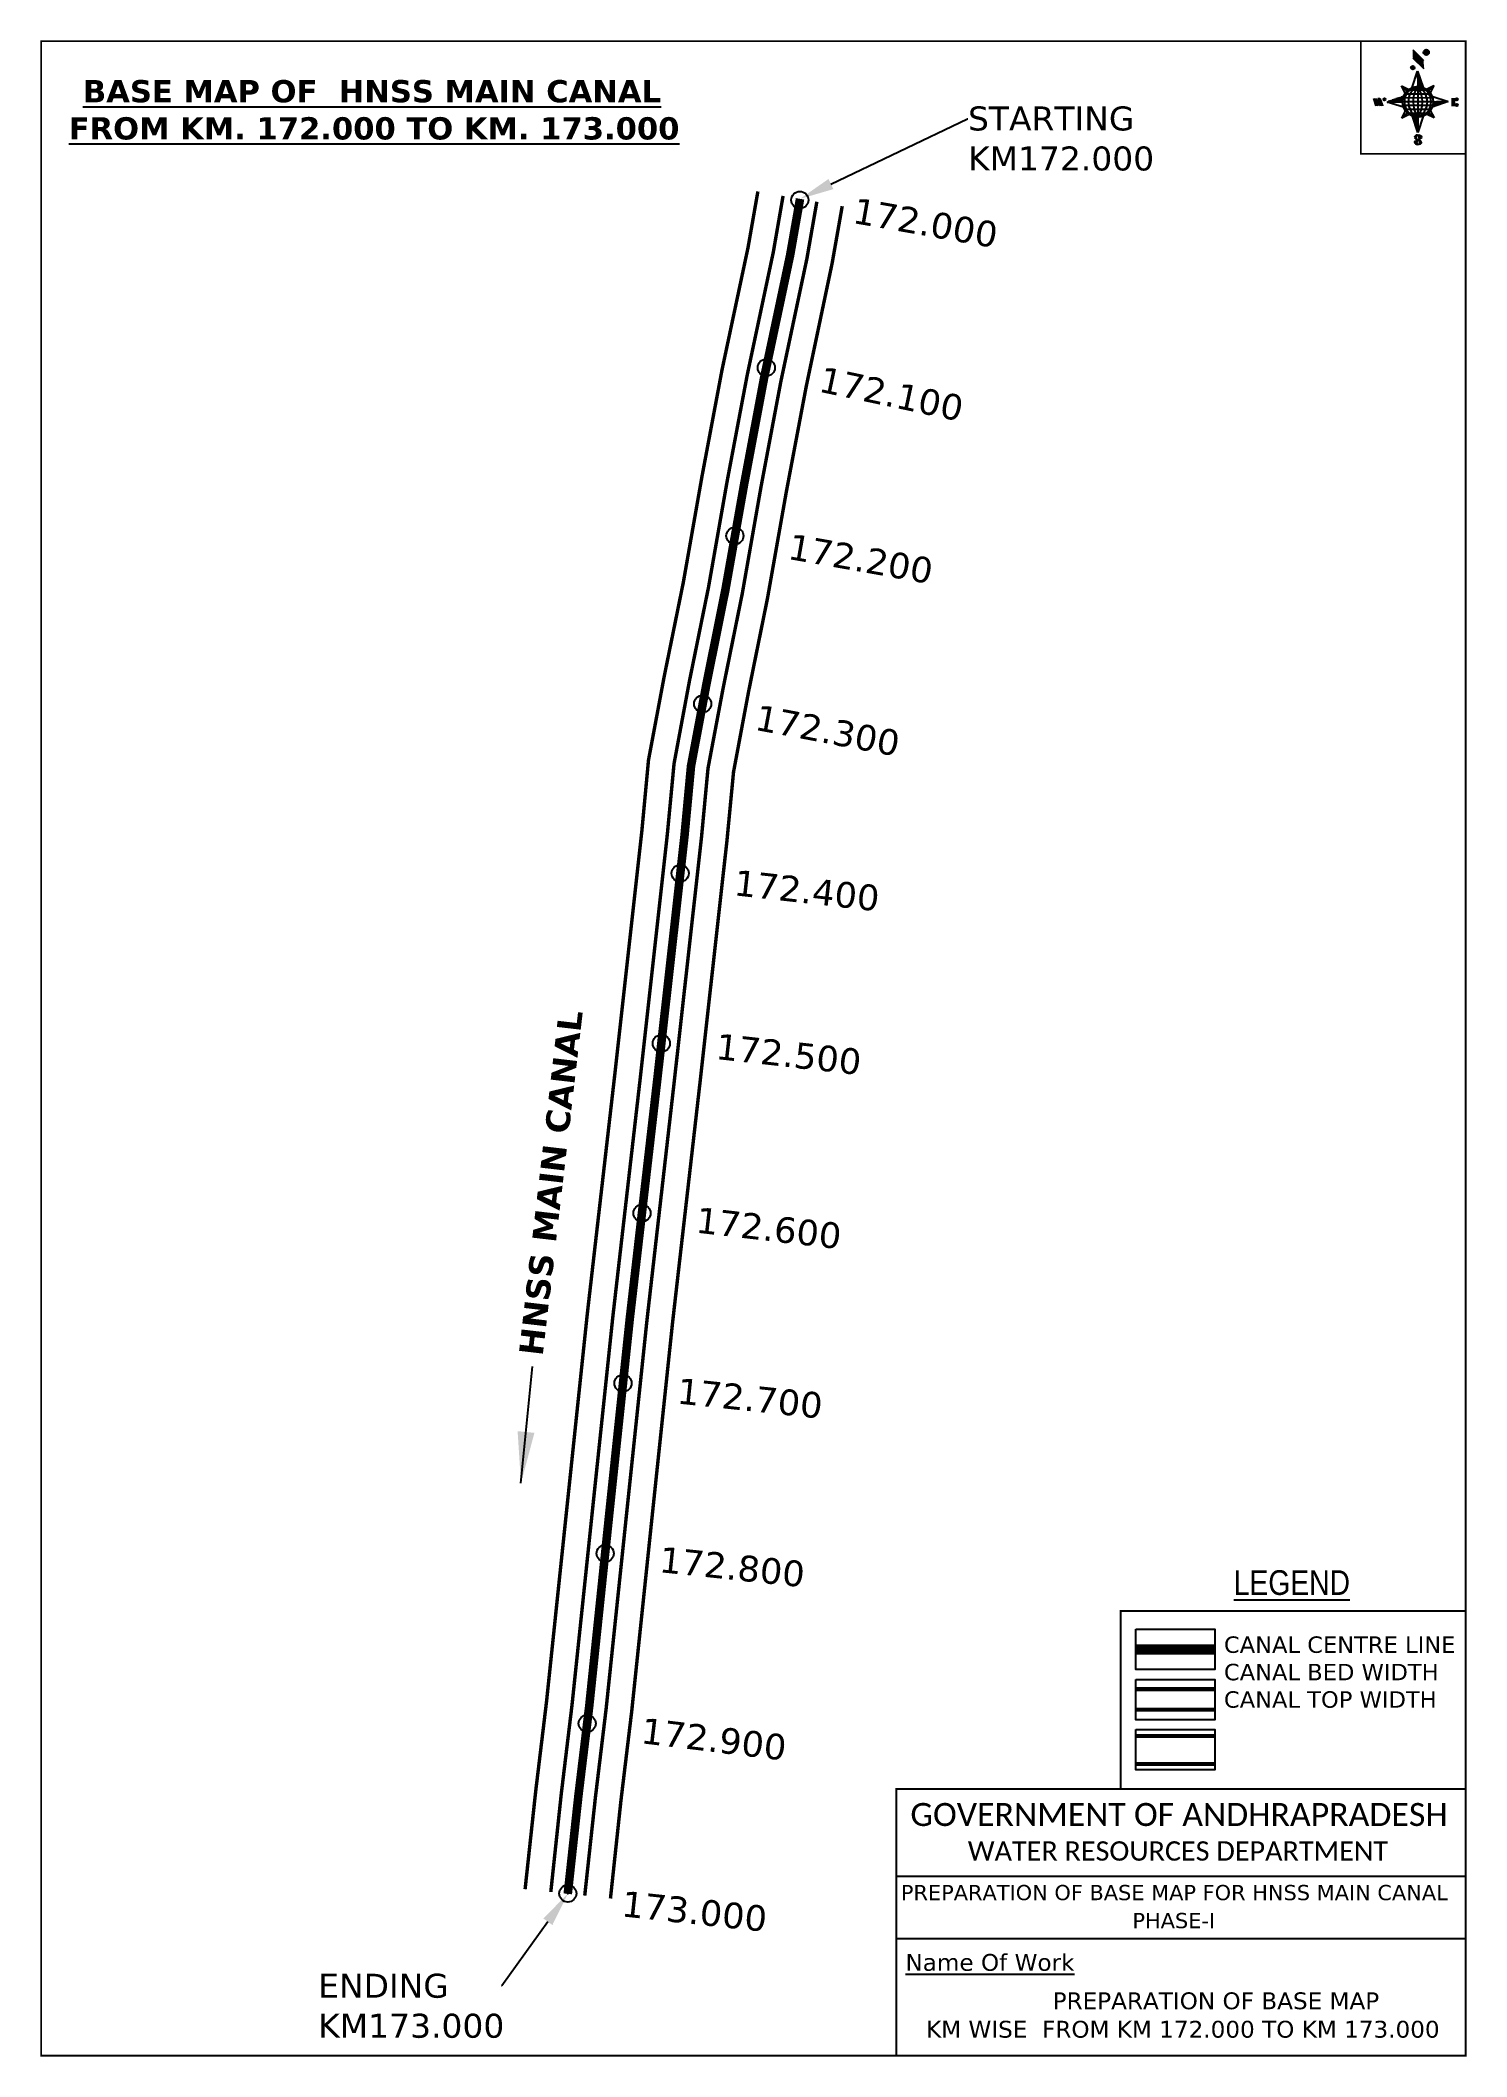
# Model space of a CAD drawing. Header units: inches. Extents: x 750386 to 751218, y 1660750 to 1661926.
import ezdxf
from ezdxf import colors
from ezdxf.entities.mleader import LeaderData, LeaderLine
from ezdxf.enums import TextEntityAlignment as Align
from ezdxf.math import Vec2, Vec3

# ---------------------------------------------------------------- set-up
doc = ezdxf.new("R2010")
doc.units = ezdxf.units.IN
doc.header["$MEASUREMENT"] = 0
doc.header["$PDMODE"] = 32
doc.header["$PDSIZE"] = 10
doc.linetypes.add('HIDDEN2', pattern=[0.1875, 0.125, -0.0625])
for name, color, linetype in [('AQUADUCT', 1, 'Continuous'), ('bord', 1, 'Continuous'), ('CANAL1', 1, 'Continuous'), ('CSMark', 72, 'Continuous'), ('DCBMS', 232, 'Continuous'), ('PAGE', 7, 'Continuous'), ('TEXT', 7, 'Continuous')]:
    doc.layers.add(name, color=color, linetype=linetype)
doc.styles.add('ARIALN', font='ARIALN_1.TTF')
doc.styles.get("Standard").update_dxf_attribs({"font": 'verdana_0.ttf'})
doc.dimstyles.get("Standard").update_dxf_attribs({"dimtxt": 0.18, "dimasz": 0.18, "dimexe": 0.18, "dimexo": 0.0625, "dimgap": 0.09, "dimtad": 0, "dimtih": 1, "dimtoh": 1, "dimdec": 4, "dimzin": 0, "dimdsep": 46, "dimtxsty": 'Standard', "dimcen": 0.09, "dimadec": 0, "dimazin": 0, "dimtfac": 1, "dimtdec": 4, "dimtofl": 0, "dimtmove": 0, "dimatfit": 3, "dimfxl": 0, "dimtolj": 1, "dimtzin": 0, "dimarcsym": 0})
pattern_1 = [(267.297113149, (-8720374.938, 50637915.138), (10.5367255337, -0.497431438), [])]
pattern_2 = [(357.297113149, (-8720374.938, 50637915.138), (0.497431438, 10.5367255337), [])]

# ---------------------------------------------------------------- blocks, each defined once
blk = doc.blocks.new('*X16')
at = {"color": 0, "linetype": 'Continuous'}
for p, q in [((6321.6, 240.5), (6322.3, 241.2)), ((6321.6, 240.3), (6322.3, 241)), ((6321.6, 240.1), (6322.3, 240.8)), ((6321.6, 239.9), (6322.4, 240.7)), ((6321.6, 239.8), (6322.4, 240.6)), ((6321.6, 239.6), (6322.5, 240.5)), ((6321.6, 239.4), (6322.5, 240.3)), ((6321.6, 239.2), (6322.6, 240.2)), ((6321.7, 239.1), (6322.6, 240.1)), ((6321.8, 240.8), (6322.4, 241.4)), ((6321.8, 239), (6322.7, 240)), ((6321.8, 239), (6322.8, 239.9)), ((6321.9, 238.9), (6322.9, 239.8)), ((6322, 238.8), (6323, 239.7)), ((6322.1, 241.3), (6322.4, 241.6)), ((6322.1, 238.7), (6323.1, 239.6)), ((6322.2, 238.6), (6323.1, 239.6)), ((6322.3, 238.5), (6323.2, 239.5)), ((6322.4, 238.5), (6323.3, 239.4)), ((6322.5, 238.4), (6323.4, 239.3)), ((6322.7, 238.4), (6323.6, 239.3)), ((6322.8, 238.3), (6323.7, 239.2)), ((6322.9, 238.3), (6323.8, 239.1)), ((6323.1, 238.2), (6323.9, 239.1)), ((6323.2, 238.2), (6324, 239)), ((6323.3, 238.2), (6324.2, 239)), ((6323.5, 238.1), (6324.3, 238.9)), ((6323.7, 238.1), (6324.4, 238.9)), ((6323.8, 238.1), (6324.6, 238.8)), ((6324.1, 238.2), (6324.7, 238.8)), ((6324.3, 238.3), (6324.9, 238.8)), ((6324.6, 238.3), (6325.1, 238.8)), ((6324.8, 238.4), (6325.2, 238.8)), ((6325.1, 238.5), (6325.4, 238.8)), ((6325.4, 238.6), (6325.6, 238.8))]:
    blk.add_line(p, q, dxfattribs=at)
blk = doc.blocks.new('*X15')
at = {"color": 0, "linetype": 'Continuous'}
for p, q in [((6324.4, 240.3), (6324.5, 240.4)), ((6324.6, 240.3), (6324.8, 240.5)), ((6324.7, 240.2), (6325, 240.5)), ((6324.8, 240.2), (6325.2, 240.6)), ((6325, 240.1), (6325.5, 240.6)), ((6325.1, 240.1), (6325.6, 240.6)), ((6325.2, 240), (6325.8, 240.6)), ((6325.3, 240), (6326, 240.6)), ((6325.4, 239.9), (6326.1, 240.6)), ((6325.5, 239.8), (6326.2, 240.5)), ((6325.6, 239.8), (6326.3, 240.5)), ((6325.7, 239.7), (6326.5, 240.4)), ((6325.9, 239.6), (6326.6, 240.3)), ((6326, 239.5), (6326.7, 240.3)), ((6326, 239.4), (6326.8, 240.2)), ((6326.1, 239.3), (6327, 240.2)), ((6326.2, 239.3), (6327.1, 240.1)), ((6326.3, 239.2), (6327.1, 240)), ((6326.4, 239.1), (6327.2, 239.9)), ((6326.5, 239), (6327.3, 239.8)), ((6326.5, 238.9), (6327.4, 239.7)), ((6326.6, 238.8), (6327.5, 239.6)), ((6326.7, 238.7), (6327.5, 239.5)), ((6326.8, 238.6), (6327.6, 239.4)), ((6326.8, 238.5), (6327.7, 239.3)), ((6326.8, 236.5), (6327.4, 237)), ((6326.9, 238.3), (6327.8, 239.2)), ((6326.9, 238.2), (6327.9, 239.1)), ((6326.9, 236.8), (6327.6, 237.4)), ((6327, 238.1), (6327.8, 239)), ((6327, 237.9), (6327.8, 238.8)), ((6327, 237.8), (6327.8, 238.6)), ((6327, 237.6), (6327.8, 238.4)), ((6327, 237.4), (6327.8, 238.2)), ((6327, 237.3), (6327.8, 238)), ((6327, 237.1), (6327.8, 237.9))]:
    blk.add_line(p, q, dxfattribs=at)
blk = doc.blocks.new('H')
at = {"layer": 'bord', "extrusion": (0.000427885, 0.004792, 0.999988)}
h = blk.add_hatch(dxfattribs=at)
h.set_pattern_fill('LINE', color=8, scale=84.387686, angle=-2.7029, style=0)
h.set_pattern_definition(pattern_2)
h.paths.add_polyline_path([(-492, 786, -0.090992), (-448, 775), (-486, 912)])
h = blk.add_hatch(dxfattribs=at)
h.set_pattern_fill('LINE', color=8, scale=84.387686, angle=-92.7029, style=0)
h.set_pattern_definition(pattern_1)
h.paths.add_polyline_path([(-625, 665, -0.090992), (-615, 710), (-751, 671)])
h = blk.add_hatch(dxfattribs=at)
h.set_pattern_fill('LINE', color=8, scale=84.387686, angle=-2.7029, style=0)
h.set_pattern_definition(pattern_2)
h.paths.add_polyline_path([(-504, 533, -0.090992), (-549, 543), (-510, 406)])
h = blk.add_hatch(dxfattribs=at)
h.set_pattern_fill('LINE', color=8, scale=84.387686, angle=-92.7029, style=0)
h.set_pattern_definition(pattern_1)
h.paths.add_polyline_path([(-246, 647), (-372, 653, -0.090992), (-382, 609)])
for p, q in [((-519, 1020, -1217), (-435, 927, -1216)), ((-516, 1087, -1217), (-432, 994, -1217)), ((-538, 774, -1216), (-487, 906, -1216)), ((-487, 906, -1216), (-493, 780, -1216)), ((-487, 906, -1216), (-448, 769, -1216)), ((-865, 701, -1215), (-847, 638, -1215)), ((-847, 700, -1215), (-829, 637, -1215)), ((-829, 699, -1215), (-811, 636, -1215)), ((-829, 699, -1215), (-811, 698, -1215)), ((-811, 698, -1215), (-794, 635, -1215)), ((-752, 665, -1215), (-615, 704, -1215)), ((-627, 794, -1216), (-567, 760, -1216)), ((-627, 794, -1216), (-584, 747, -1215)), ((-599, 731, -1215), (-627, 794, -1216)), ((-421, 753, -1216), (-359, 781, -1216)), ((-359, 781, -1216), (-405, 739, -1216)), ((-359, 781, -1216), (-392, 721, -1215)), ((-379, 693, -1215), (-246, 641, -1215)), ((-213, 669, -1215), (-217, 601, -1215)), ((-752, 665, -1215), (-625, 659, -1215)), ((-619, 614, -1215), (-752, 665, -1215)), ((-639, 526, -1214), (-606, 585, -1215)), ((-639, 526, -1214), (-593, 568, -1215)), ((-577, 553, -1215), (-639, 526, -1214)), ((-511, 400, -1214), (-549, 537, -1214)), ((-460, 533, -1215), (-511, 400, -1214)), ((-505, 527, -1214), (-511, 400, -1214)), ((-371, 513, -1214), (-431, 546, -1215)), ((-371, 513, -1214), (-414, 560, -1215)), ((-399, 576, -1215), (-371, 513, -1214)), ((-246, 641, -1215), (-383, 603, -1215)), ((-373, 647, -1215), (-246, 641, -1215)), ((-197, 600, -1215), (-194, 668, -1215))]:
    blk.add_line(p, q, dxfattribs=at)
at = {"layer": 'bord', "color": 8, "linetype": 'ByBlock', "extrusion": (0.000427885, 0.004792, 0.999988)}
for p, q in [((-375, 679, -1215), (-620, 691, -1215)), ((-386, 711, -1215), (-605, 722, -1215)), ((-411, 744, -1216), (-578, 752, -1216)), ((-493, 780, -1216), (-505, 527, -1214)), ((-373, 647, -1215), (-625, 659, -1215)), ((-378, 616, -1215), (-623, 628, -1215)), ((-392, 585, -1215), (-611, 595, -1215)), ((-420, 555, -1215), (-587, 562, -1215))]:
    blk.add_line(p, q, dxfattribs=at)
at = {"layer": 'bord', "extrusion": (0.000427885, 0.004792, 0.999988), "elevation": -1212}
for points, const_width in [([(-522, 960), (-516, 1093)], 1.61), ([(-434, 933), (-428, 1066)], 1.61), ([(-870, 707), (-846, 706)], 0.642), ([(-829, 643), (-821, 678)], 0.642), ([(-793, 641), (-782, 694)], 0.642), ([(-223, 676), (-174, 673)], 0.706), ([(-829, 643), (-855, 644)], 0.642), ([(-811, 642), (-784, 641)], 0.642), ([(-177, 605), (-226, 607)], 0.706), ([(-195, 645), (-185, 644)], 0.706)]:
    blk.add_lwpolyline(points, dxfattribs=dict(at, const_width=const_width))
for points, const_width in [([(-414, 1073, 1), (-398, 1058, 1)], 22.3), ([(-530, 950, 1), (-520, 939, 1)], 14.8), ([(-776, 697, 1), (-769, 690, 1)], 8.9), ([(-180, 618, 1), (-173, 611, 1)], 9.79), ([(-178, 667, 1), (-171, 660, 1)], 9.79), ([(-490, 362, 1), (-498, 369, 1)], 11.1), ([(-525, 322, 1), (-533, 329, 1)], 11.1)]:
    blk.add_lwpolyline(points, format="xyb", close=True, dxfattribs=dict(at, const_width=const_width))
for points in [[(-537, 317), (-531, 310), (-520, 307), (-505, 307), (-494, 310), (-486, 318), (-487, 326), (-491, 333), (-494, 336), (-503, 341), (-522, 347), (-530, 352), (-534, 355), (-537, 363), (-537, 373), (-530, 381), (-520, 384), (-504, 384), (-493, 380), (-487, 373)], [(-522, 348), (-526, 354), (-528, 361), (-528, 371), (-526, 375), (-521, 381), (-515, 384)], [(-505, 307), (-499, 312), (-497, 319), (-497, 327), (-501, 335), (-509, 343)]]:
    blk.add_lwpolyline(points, dxfattribs=at)
at = {"layer": 'bord', "extrusion": (0.000427885, 0.004792, 0.999988)}
for centre, radius in [((-406, 1065, -1212), 22.3), ((-525, 944, -1212), 14.8), ((-773, 694, -1212), 8.9), ((-498, 659, -1212), 127), ((-177, 615, -1212), 9.79), ((-174, 663, -1212), 9.79), ((-494, 365, -1212), 11.1), ((-529, 325, -1212), 11.1)]:
    blk.add_circle(centre, radius, dxfattribs=at)
at = {"layer": 'bord', "color": 8, "linetype": 'ByBlock', "extrusion": (0.000427885, 0.004792, 0.999988)}
for centre, radius, start, end in [((-482, 658, -1212), 128, 94.9254, 259.6691), ((-437, 656, -1212), 141, 113.2864, 241.308), ((-316, 651, -1212), 222, 142.5892, 212.0053), ((-560, 662, -1212), 141, 293.2864, 61.308), ((-681, 668, -1212), 222, 322.5892, 32.0053), ((-515, 660, -1212), 128, 274.9254, 79.6691)]:
    blk.add_arc(centre, radius, start, end, dxfattribs=at)
at = {"layer": 'bord', "extrusion": (0.000427885, 0.004792, 0.999988)}
for points in [[(-516, 1093, -1212), (-431, 1000, -1212), (-519, 1026, -1212), (-434, 933, -1212)], [(-864, 707, -1212), (-846, 706, -1212), (-846, 644, -1212), (-829, 643, -1212)], [(-829, 705, -1212), (-811, 704, -1212), (-811, 642, -1212), (-793, 641, -1212)], [(-193, 674, -1212), (-197, 606, -1212), (-213, 675, -1212), (-216, 607, -1212)]]:
    blk.add_solid(points, dxfattribs=at)
at = {"layer": 'bord', "extrusion": (0.000427885, 0.004792, 0.999988), "xscale": 7.977342409717546, "yscale": 7.977342408231451, "zscale": 7.977342408476333, "rotation": 138.0840426661453}
for name, p in [('*X15', (38301, -31929, -1212)), ('*X16', (38314, -31951, -1212))]:
    blk.add_blockref(name, p, dxfattribs=at)

msp = doc.modelspace()

# ---------------------------------------------------------------- linework, layer by layer
at = {"color": 3}
for p in [(750829.5, 1661832.8), (750809.9, 1661735), (750791.6, 1661636.9), (750772.8, 1661538.9), (750759.7, 1661440), (750748.7, 1661340.8), (750737.4, 1661241.7), (750726.3, 1661142.5), (750715.9, 1661043.2), (750705.4, 1660944), (750694.1, 1660844.8)]:
    msp.add_point(p, dxfattribs=at)
at = {"layer": 'CANAL1', "color": 200, "const_width": 2}
for points in [[(750805, 1661837.8), (750799.3, 1661805.3), (750784.1, 1661733.8), (750772.4, 1661671.6), (750761.5, 1661609.7), (750750.4, 1661555.1), (750741.2, 1661506.1), (750737.3, 1661464.5), (750721.5, 1661322.4), (750705.5, 1661183.1), (750693.8, 1661071.9), (750681.7, 1660956.7), (750675.4, 1660904.6), (750669.2, 1660847.3)], [(750854.2, 1661829.2), (750848.3, 1661795.8), (750833.2, 1661724), (750821.6, 1661662.6), (750810.6, 1661600.4), (750799.5, 1661545.6), (750790.8, 1661499.1), (750787, 1661459.4), (750771.1, 1661316.7), (750755.2, 1661177.6), (750743.5, 1661066.6), (750731.4, 1660951.1), (750725.1, 1660898.9), (750719, 1660841.9)]]:
    msp.add_lwpolyline(points, dxfattribs=at)
at = {"layer": 'CANAL1', "color": 5, "const_width": 2}
for points in [[(750819.7, 1661835.2), (750814, 1661802.4), (750798.8, 1661730.8), (750787.1, 1661668.9), (750776.2, 1661606.9), (750765.1, 1661552.3), (750756.1, 1661504), (750752.2, 1661463), (750736.4, 1661320.7), (750720.4, 1661181.4), (750708.7, 1661070.3), (750696.6, 1660955), (750690.3, 1660902.9), (750684.2, 1660845.7)], [(750704, 1660843.6), (750710.2, 1660900.7), (750716.5, 1660952.8), (750728.6, 1661068.2), (750740.3, 1661179.3), (750756.2, 1661318.4), (750772.1, 1661460.9), (750775.9, 1661501.2), (750784.8, 1661548.4), (750795.9, 1661603.2), (750806.8, 1661665.3), (750818.4, 1661726.9), (750833.6, 1661798.6), (750839.4, 1661831.8)]]:
    msp.add_lwpolyline(points, dxfattribs=at)
at = {"layer": 'CANAL1', "color": 1, "linetype": 'HIDDEN2', "ltscale": 100, "const_width": 5}
msp.add_lwpolyline([(750829.6, 1661833.5), (750823.8, 1661800.5), (750808.6, 1661728.9), (750797, 1661667.1), (750786, 1661605.1), (750775, 1661550.4), (750766, 1661502.6), (750762.2, 1661461.9), (750746.3, 1661319.5), (750730.3, 1661180.4), (750718.6, 1661069.2), (750706.6, 1660953.9), (750700.3, 1660901.8), (750694.1, 1660844.6)], dxfattribs=at)
at = {"layer": 'CANAL1', "color": 1, "linetype": 'HIDDEN2', "ltscale": 100, "const_width": 6, "elevation": -0.4}
msp.add_lwpolyline([(751071.5, 1660987.2), (751025.4, 1660987.2)], dxfattribs=at)
at = {"layer": 'CANAL1', "color": 5, "const_width": 2.4, "elevation": -0.4}
for points in [[(751071.5, 1660964), (751025.4, 1660964)], [(751071.5, 1660952), (751025.4, 1660952)]]:
    msp.add_lwpolyline(points, dxfattribs=at)
at = {"layer": 'CANAL1', "color": 200, "const_width": 2.4, "elevation": -0.4}
for points in [[(751071.5, 1660936.7), (751025.4, 1660936.7)], [(751071.5, 1660920.3), (751025.4, 1660920.3)]]:
    msp.add_lwpolyline(points, dxfattribs=at)
at = {"layer": 'PAGE', "const_width": 1}
msp.add_lwpolyline([(750386.9, 1661925.5), (750386.9, 1660750.2), (751217.9, 1660750.2), (751217.9, 1661925.5), (750386.9, 1661925.5)], dxfattribs=at)
at = {"layer": 'PAGE'}
for points, const_width in [([(751217.9, 1661925.5), (751156.8, 1661925.5), (751156.8, 1661859.7), (751217.9, 1661859.7)], 1), ([(751217.9, 1660905.8), (751016.6, 1660905.8), (751016.6, 1661009.7), (751217.9, 1661009.7)], 1.2), ([(750885.8, 1660905.8), (751217.9, 1660905.8), (751217.9, 1660750.2), (750885.8, 1660750.2)], 1.2)]:
    msp.add_lwpolyline(points, close=True, dxfattribs=dict(at, const_width=const_width))
at = {"layer": 'PAGE', "elevation": -0.4}
for points in [[(751025.4, 1660999), (751071.5, 1660999), (751071.5, 1660975.5), (751025.4, 1660975.5)], [(751025.4, 1660969.7), (751071.5, 1660969.7), (751071.5, 1660946.2), (751025.4, 1660946.2)], [(751025.4, 1660940.5), (751071.5, 1660940.5), (751071.5, 1660916.9), (751025.4, 1660916.9)]]:
    msp.add_lwpolyline(points, close=True, dxfattribs=at)
at = {"layer": 'PAGE'}
for points in [[(750885.8, 1660854.9), (751217.9, 1660854.9)], [(750885.8, 1660818.5), (751217.9, 1660818.5)]]:
    msp.add_lwpolyline(points, dxfattribs=at)

# ---------------------------------------------------------------- block references
at = {"layer": 'AQUADUCT', "color": 1, "xscale": 0.0703495379661093, "yscale": 0.07034953800030053, "zscale": 0.07034953795990817, "rotation": 3.078330607406165}
msp.add_blockref('H', (751227.5, 1661846.1, 85.4), dxfattribs=at)

# ---------------------------------------------------------------- texts
at = {"layer": 'CANAL1', "insert": (750665.4, 1661158.7), "char_height": 14, "width": 205.129, "attachment_point": 1, "rotation": 83.3506}
msp.add_mtext('\\pi0.96322;{\\fVerdana|b1|i0|c0|p34;HNSS MAIN CANAL}', dxfattribs=at)
at = {"layer": 'CSMark', "color": 1}
for s, rotation, p in [('172.000', 350.0273, (750860.9, 1661826.9)), ('172.100', 348.0549, (750841.3, 1661728.5)), ('172.200', 349.9966, (750823.1, 1661630.9)), ('172.300', 349.3609, (750803.9, 1661531.2)), ('172.400', 353.6426, (750791.3, 1661434.7)), ('172.500', 353.6426, (750780.7, 1661339.2)), ('172.600', 353.4543, (750769.1, 1661237.9)), ('172.700', 353.9899, (750758.1, 1661138.2)), ('172.800', 354.0324, (750747.7, 1661039.8)), ('172.900', 353.0925, (750737.1, 1660940)), ('173.000', 353.8489, (750725.7, 1660839))]:
    msp.add_text(s, height=15, rotation=rotation, dxfattribs=at).set_placement(p, align=Align.MIDDLE_LEFT)
at = {"layer": 'PAGE', "extrusion": (0.000201441, 0.004807, 0.999988), "style": 'ARIALN'}
msp.add_text('%%ULEGEND', height=14.4, rotation=359.9999, dxfattribs=at).set_placement((751116.5, 1661006.3, 8135.6), align=Align.MIDDLE)
at = {"layer": 'PAGE', "extrusion": (0.000201441, 0.004807, 0.999988)}
for s, height, p in [('PREPARATION OF BASE MAP FOR HNSS MAIN CANAL', 8.878, (750888.4, 1660821, 8134.6)), ('%%UName Of Work', 9.822, (750891.1, 1660779.8, 8133.3))]:
    msp.add_text(s, height=height, rotation=359.9999, dxfattribs=at).set_placement(p)
for s, height, p in [('PHASE-I', 8.88, (751047.6, 1660809.1, 8134.6)), ('PREPARATION OF BASE MAP', 9.822, (751072.2, 1660762.3, 8133.4)), ('KM WISE  FROM KM 172.000 TO KM 173.000', 9.822, (751052.9, 1660745.7, 8133.4))]:
    msp.add_text(s, height=height, rotation=359.9999, dxfattribs=at).set_placement(p, align=Align.MIDDLE_CENTER)
at = {"layer": 'PAGE', "extrusion": (0.000201441, 0.004807, 0.999988), "attachment_point": 1, "text_direction": (1, -1e-06, -0.000201)}
for s, insert, char_height, width in [('CANAL CENTRE LINE CANAL BED WIDTH {\\H2.3741x; }CANAL TOP WIDTH{\\H1.9188x; }', (751076.9, 1660994.8, -0.4), 9.6, 168.926), ('\\pi3.5885;{\\fCalibri|b0|i0|c0|p34;\\H1.3333x;GOVERNMENT OF ANDHRAPRADESH\\P\\pi37.073;\\H0.83998x;WATER RESOURCES DEPARTMENT}', (750890.4, 1660897.6, -1.3), 10.059, 321.276)]:
    msp.add_mtext(s, dxfattribs=dict(at, insert=insert, char_height=char_height, width=width))
at = {"layer": 'TEXT', "color": 1, "insert": (750389.5, 1661902.8), "char_height": 13, "width": 379.826, "attachment_point": 1}
msp.add_mtext('\\pi21.755;{\\fVerdana|b1|i0|c0|p34;\\LBASE MAP OF  HNSS MAIN CANAL \\P\\pi13.452;FROM KM. 172.000 TO KM. 173.000}', dxfattribs=at)

# ---------------------------------------------------------------- leaders
at = {"layer": 'CANAL1'}
msp.add_leader([(750666.8, 1661084.2), (750673.5, 1661152.2)], dimstyle='Standard', override={"dimasz": 30, "dimgap": 0.09, "dimtad": 0}, dxfattribs=at)
at = {"layer": 'DCBMS', "color": 5}
ml = msp.add_multileader_mtext('Standard', dxfattribs=at)
ml.set_content('STARTING\\PKM172.000', color=5)
ml.set_leader_properties()
ml.build(insert=Vec2(0, 0))
ml.multileader.update_dxf_attribs({"dogleg_length": 0.36, "arrow_head_size": 20})
ctx = ml.context
ctx.base_point, ctx.char_height, ctx.arrow_head_size, ctx.landing_gap_size, ctx.plane_origin = Vec3(750927.5, 1661880.2), 14, 20, 0.09, Vec3(751074.6, 1661944.5)
notes = []
notes.append((ctx, [(1, (1, 1, 0), (750927.2, 1661880.2), (1, 0), 0.36, [(0, [(750829.6, 1661833.5)], 0, [])])]))
ctx.mtext.insert, ctx.mtext.flow_direction = Vec3(750927.6, 1661887.4), 5
ml = msp.add_multileader_mtext('Standard', dxfattribs=at)
ml.set_content('ENDING \\PKM173.000', color=5)
ml.set_leader_properties()
ml.build(insert=Vec2(0, 0))
ml.multileader.update_dxf_attribs({"dogleg_length": 0.36, "arrow_head_size": 20})
ctx = ml.context
ctx.base_point, ctx.char_height, ctx.arrow_head_size, ctx.landing_gap_size, ctx.plane_origin = Vec3(750548.4, 1660790.9), 14, 20, 0.09, Vec3(750691.7, 1660712.6)
notes.append((ctx, [(0, (1, 1, 0), (750655.7, 1660790.9), (-1, 0), 0.36, [(0, [(750694.1, 1660844.6)], 0, [])])]))
ctx.mtext.insert, ctx.mtext.width, ctx.mtext.flow_direction = Vec3(750548.5, 1660798), 108.896, 5
for ctx, leaders in notes:
    for number, flags, end, landing, length, lines in leaders:
        leader = LeaderData()
        leader.index, (leader.has_last_leader_line, leader.has_dogleg_vector, leader.attachment_direction) = number, flags
        leader.last_leader_point, leader.dogleg_vector, leader.dogleg_length = Vec3(end), Vec3(landing), length
        for number, points, colour, breaks in lines:
            line = LeaderLine()
            line.index, line.vertices, line.color, line.breaks = number, Vec3.list(points), colors.encode_raw_color(colour), breaks
            leader.lines.append(line)
        ctx.leaders.append(leader)

doc.saveas('drawing.dxf')
